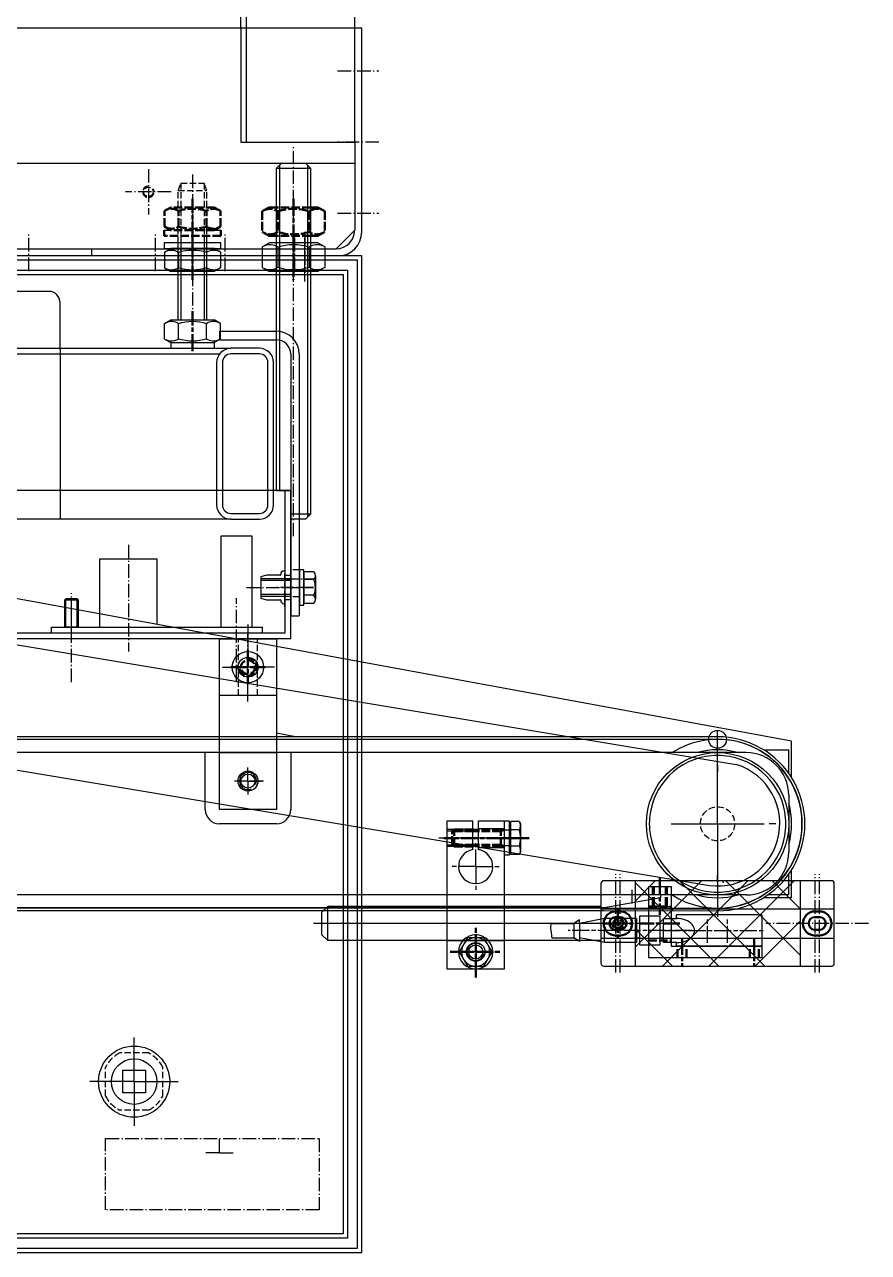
# Model space of a CAD drawing. Header units: millimetres. Extents: x 0 to 461941, y -159644 to 4828.
# Drawn here: x 230400.3 to 230696.8, y -149112.5 to -148681.3 of the extents above; entities that cross this region are included whole.
import ezdxf

# ---------------------------------------------------------------- set-up
doc = ezdxf.new("R2010")
doc.units = ezdxf.units.MM
for name, pattern in [('Xref Conv Decant Product Tote$0$AM_DIN_F_W050x2', [3.125, 2.25, -0.875]), ('Xref Conv Decant Product Tote$0$AM_DIN_G_W050x2', [6.875, 4.75, -0.875, 0.375, -0.875]), ('Xref Conv Decant Product Tote$0$AM_ISO02W050x2', [3.75, 3, -0.75]), ('Xref Conv Decant Product Tote$0$AM_ISO08W050', [18, 12, -1.5, 3, -1.5]), ('Xref Conv Decant Product Tote$0$AM_ISO08W050x2', [9, 6, -0.75, 1.5, -0.75])]:
    doc.linetypes.add(name, pattern=pattern)
doc.layers.add('AM_BOR', color=4, linetype='Continuous')
doc.layers.add('Xref Conv Decant Product Tote$0$EquipOther', color=90, linetype='Continuous')
for name, color, linetype, lineweight in [('Xref Conv Decant Product Tote$0$AM_0', 7, 'Continuous', 50), ('Xref Conv Decant Product Tote$0$AM_7', 142, 'Xref Conv Decant Product Tote$0$AM_ISO08W050', 25), ('Xref Conv Decant Product Tote$0$AM_8', 1, 'Continuous', 25)]:
    doc.layers.add(name, color=color, linetype=linetype, lineweight=lineweight)

# ---------------------------------------------------------------- blocks, each defined once
blk = doc.blocks.new('Xref Conv Decant Product Tote$0$pl30a-v')
at = {"layer": 'Xref Conv Decant Product Tote$0$AM_8'}
h = blk.add_hatch(dxfattribs=at)
h.set_pattern_fill('_U', color=256, scale=11.5, angle=45, style=0, double=1, pattern_type=0)
h.set_pattern_definition([(45, (624, -825), (-8.13173, 8.13173), []), (135, (624, -825), (-8.13173, -8.13173), [])])
h.paths.add_polyline_path([(11, 0), (69, 0), (69, 30), (11, 30)])
for p, q in [((11, 0), (11, 30)), ((69, 0), (69, 30))]:
    blk.add_line(p, q)
blk.add_lwpolyline([(0, 0), (80, 0, 0.414214), (81, 1), (81, 29, 0.414214), (80, 30), (0, 30, 0.414214), (-1, 29), (-1, 1, 0.414214)], format="xyb", close=True)
at = {"layer": 'Xref Conv Decant Product Tote$0$AM_0'}
for p, q in [((4.25, 19.25), (5.75, 19.25)), ((4.25, 17.25), (5.75, 17.25)), ((74.25, 19.25), (75.75, 19.25)), ((74.25, 17.25), (75.75, 17.25)), ((4.25, 12.75), (5.75, 12.75)), ((4.25, 10.75), (5.75, 10.75)), ((74.25, 12.75), (75.75, 12.75)), ((74.25, 10.75), (75.75, 10.75))]:
    blk.add_line(p, q, dxfattribs=at)
for centre, radius, start, end in [((4.25, 15), 4.25, 90, 270), ((4.25, 15), 2.25, 90, 270), ((5.75, 15), 4.25, 270, 90), ((5.75, 15), 2.25, 270, 90), ((74.25, 15), 4.25, 90, 270), ((74.25, 15), 2.25, 90, 270), ((75.75, 15), 4.25, 270, 90), ((75.75, 15), 2.25, 270, 90)]:
    blk.add_arc(centre, radius, start, end, dxfattribs=at)
at = {"layer": 'Xref Conv Decant Product Tote$0$AM_7', "linetype": 'Xref Conv Decant Product Tote$0$AM_DIN_G_W050x2'}
for p, q in [((4.25, 32.25), (4.25, -2.25)), ((5.75, 32.25), (5.75, -2.25)), ((74.25, 32.25), (74.25, -2.25)), ((75.75, 32.25), (75.75, -2.25)), ((-13, 15), (23, 15)), ((57, 15), (93, 15))]:
    blk.add_line(p, q, dxfattribs=at)
blk = doc.blocks.new('Xref Conv Decant Product Tote$0$Garvens ICS469-40 elev')
at = {"layer": 'Xref Conv Decant Product Tote$0$EquipOther'}
for p, q in [((728, 864.97), (178, 864.97)), ((178, 864.97), (178, 514.97)), ((726.5, 863.47), (179.5, 863.47)), ((179.5, 863.47), (179.5, 516.47)), ((183, 859.97), (723, 859.97)), ((183, 519.97), (183, 859.97)), ((184.5, 858.47), (721.5, 858.47)), ((184.5, 521.47), (184.5, 858.47)), ((258, 804.97), (258, 820.5)), ((254, 808.97), (262, 808.97)), ((254, 800.97), (254, 808.97)), ((262, 808.97), (262, 800.97)), ((258, 804.97), (242.47, 804.97)), ((258, 804.97), (258, 789.44)), ((258, 804.97), (273.53, 804.97)), ((262, 800.97), (254, 800.97)), ((128, 713.42), (128, 765.42)), ((128, 765.42), (148, 765.42)), ((135.11, 764.42), (132.23, 759.42)), ((140.89, 764.42), (135.11, 764.42)), ((138, 762.62), (138, 765.42)), ((143.77, 759.42), (140.89, 764.42)), ((148, 765.42), (148, 713.42)), ((77.3, 761.42), (37.3, 761.42)), ((37.3, 761.42), (37.3, 757.42)), ((77.3, 736.42), (77.3, 761.42)), ((132, 759.42), (134.8, 759.42)), ((132.23, 759.42), (135.11, 754.42)), ((134.8, 759.42), (141.2, 759.42)), ((138, 756.22), (138, 762.62)), ((140.89, 754.42), (143.77, 759.42)), ((141.2, 759.42), (144, 759.42)), ((69.3, 757.42), (37.3, 757.42)), ((37.5, 757.42), (67.48, 757.42)), ((37.5, 746.42), (37.5, 757.42)), ((67.48, 757.42), (67.48, 756.17)), ((67.48, 756.17), (69.3, 756.17)), ((69.3, 736.42), (69.3, 757.42)), ((69.3, 756.17), (72, 756.17)), ((72, 756.17), (72, 755.03)), ((72, 755.03), (72, 747.67)), ((73.18, 756.92), (73.18, 755.03)), ((77.3, 756.92), (73.18, 756.92)), ((73.18, 755.03), (73.18, 746.92)), ((80.48, 756.92), (77.3, 756.92)), ((80.48, 755.42), (80.48, 756.92)), ((80.48, 755.03), (80.48, 755.42)), ((80.48, 746.92), (80.48, 755.03)), ((81.48, 755.42), (81.48, 756.12)), ((81.48, 756.12), (92.74, 756.12)), ((81.48, 747.72), (81.48, 755.42)), ((92.74, 756.12), (96.34, 755.42)), ((92.74, 756.12), (92.74, 755.42)), ((92.74, 755.42), (92.74, 747.72)), ((94, 743.42), (94, 755.42)), ((94, 755.42), (128, 755.42)), ((94, 755.42), (118, 755.42)), ((96.34, 755.42), (101.48, 754.42)), ((101.48, 755.42), (101.48, 755.72)), ((101.48, 755.72), (101.94, 755.42)), ((101.48, 754.42), (101.48, 755.42)), ((101.94, 755.42), (103.48, 754.42)), ((118, 755.42), (128, 755.42)), ((128, 755.42), (138, 755.42)), ((128, 755.42), (148, 755.42)), ((133.53, 755.42), (128, 755.42)), ((142.47, 755.42), (133.53, 755.42)), ((138, 753.42), (138, 756.22)), ((148, 755.42), (142.47, 755.42)), ((148, 755.42), (190, 755.42)), ((190, 755.42), (190, 743.42)), ((190, 755.42), (192, 753.42)), ((94, 754.62), (12, 754.62)), ((12, 754.62), (12, 744.23)), ((73.18, 754.5), (72, 754.5)), ((81.48, 754.5), (80.48, 754.5)), ((101.48, 749.42), (101.48, 754.42)), ((103.48, 749.42), (103.48, 754.42)), ((111.27, 754.42), (103.48, 754.42)), ((135.11, 754.42), (140.89, 754.42)), ((192, 753.42), (192, 745.42)), ((37.5, 746.42), (67.48, 746.42)), ((53, 714.42), (53, 747.07)), ((69.3, 747.67), (67.48, 747.67)), ((67.48, 747.67), (67.48, 746.42)), ((72, 747.67), (69.3, 747.67)), ((73.18, 749.34), (72, 749.34)), ((73.18, 746.92), (77.3, 746.92)), ((77.3, 746.92), (80.48, 746.92)), ((81.48, 749.34), (80.48, 749.34)), ((81.48, 747.72), (92.74, 747.72)), ((92.28, 749.42), (195, 749.42)), ((92.74, 747.72), (101.48, 749.42)), ((101.48, 749.42), (101.48, 748.12)), ((101.48, 748.12), (103.48, 749.42)), ((111.45, 749.42), (103.48, 749.42)), ((125, 749.42), (151, 749.42)), ((94, 744.23), (12, 744.23)), ((92.85, 744.82), (53, 744.97)), ((92.85, 743.92), (53, 744.07)), ((77.3, 743.42), (69.3, 743.42)), ((73, 740.42), (92.85, 743.92)), ((178, 744.82), (92.85, 744.82)), ((178, 743.92), (92.85, 743.92)), ((92.85, 743.92), (178, 743.92)), ((94, 743.42), (128, 743.42)), ((94, 743.42), (118, 743.42)), ((118, 743.42), (128, 743.42)), ((128, 743.42), (138, 743.42)), ((128, 743.42), (148, 743.42)), ((148, 743.42), (128, 743.42)), ((148, 743.42), (190, 743.42)), ((728, 744.82), (178, 744.82)), ((178, 743.92), (728, 743.92)), ((728, 743.92), (178, 743.92)), ((190, 743.42), (192, 745.42)), ((27, 740.42), (36.85, 740.42)), ((27, 740.42), (27, 730.64)), ((28, 739.42), (28, 732.14)), ((28, 739.42), (35.33, 739.42)), ((43, 739.42), (178, 739.42)), ((73, 740.42), (73, 739.42)), ((178, 739.42), (728, 739.42)), ((53, 714.42), (53, 736.84)), ((376.98, 682.66), (58, 735.69)), ((77.3, 736.42), (69.3, 736.42)), ((122.65, 725.2), (122.2, 724.42)), ((122.65, 725.2), (125.7, 725.2)), ((125.7, 725.2), (125.7, 723.77)), ((126.2, 713.42), (126.2, 725.42)), ((126.2, 725.42), (127.8, 725.42)), ((28, 704.42), (28, 724.42)), ((122.2, 714.42), (122.2, 724.42)), ((122.65, 722.31), (125.7, 722.31)), ((125.7, 723.77), (125.7, 715.07)), ((125.7, 723.77), (126.2, 723.77)), ((126.2, 722.15), (126.2, 723.77)), ((126.2, 722.15), (127.8, 722.15)), ((126.2, 716.69), (126.2, 722.15)), ((137, 722.72), (128, 722.72)), ((136.8, 722.42), (138.8, 722.42)), ((137, 723.51), (137, 713.42)), ((139, 723.51), (139, 713.42)), ((139, 722.42), (148, 722.42)), ((139, 721.88), (148, 721.88)), ((122.65, 716.53), (125.7, 716.53)), ((125, 719.42), (151, 719.42)), ((126.2, 716.69), (127.8, 716.69)), ((126.2, 715.07), (126.2, 716.69)), ((137, 716.12), (128, 716.12)), ((136.8, 716.42), (138.8, 716.42)), ((139, 716.96), (148, 716.96)), ((139, 716.42), (148, 716.42)), ((69.33, 714.42), (36.68, 714.42)), ((53, 714.42), (53, 681.77)), ((53, 714.42), (53, 692)), ((122.65, 713.65), (122.2, 714.42)), ((122.65, 713.65), (125.7, 713.65)), ((125.7, 715.07), (125.7, 713.65)), ((125.7, 715.07), (126.2, 715.07)), ((127.8, 713.42), (126.2, 713.42)), ((137, 713.42), (128, 713.42)), ((148, 713.42), (139, 713.42)), ((208, 714.42), (228, 714.42)), ((203, 689.42), (203, 709.42)), ((208, 649.38), (208, 709.38)), ((208, 709.38), (228, 709.38)), ((228, 709.38), (228, 649.38)), ((233, 709.42), (233, 689.42)), ((27, 698.2), (27, 685.42)), ((28, 696.7), (28, 688.41)), ((180.27, 671.33), (46.45, 693.57)), ((36.87, 688.41), (28, 688.41)), ((43, 689.42), (178, 689.42)), ((178, 689.42), (208, 689.42)), ((208, 689.42), (228, 689.42)), ((228, 689.42), (208, 689.42)), ((228, 689.42), (678, 689.42)), ((27, 685.42), (178, 657.66)), ((53, 684.77), (178, 684.77)), ((53, 683.87), (178, 683.87)), ((178, 684.77), (208, 684.77)), ((178, 683.87), (208, 683.87)), ((201.35, 683.87), (208, 682.65)), ((208, 684.77), (228, 684.77)), ((208, 683.87), (228, 683.87)), ((228, 684.77), (678, 684.77)), ((228, 683.87), (678, 683.87)), ((365.43, 640.54), (180.27, 671.33)), ((208, 669.42), (228, 669.42)), ((208, 649.42), (208, 669.42)), ((228, 669.42), (228, 649.42)), ((178, 657.66), (208, 652.15)), ((208, 652.15), (223.02, 649.38)), ((203, 649.42), (703, 649.42)), ((203, 649.42), (203, 607.42)), ((205, 647.42), (701, 647.42)), ((205, 628.42), (205, 647.42)), ((228, 649.42), (208, 649.42)), ((228, 649.38), (208, 649.38)), ((223.02, 649.38), (345.42, 626.88)), ((287, 645.42), (213, 645.42)), ((216.5, 645.42), (216.5, 613.42)), ((227.5, 613.42), (227.5, 645.42)), ((250, 621.42), (250, 644.42)), ((270, 645.42), (270, 621.42)), ((277.5, 645.42), (277.5, 635.91)), ((277.99, 645.42), (277.99, 635.42)), ((282.01, 645.42), (282.01, 635.42)), ((282.5, 635.91), (282.5, 645.42)), ((203, 641.42), (200, 641.42)), ((200, 607.42), (200, 641.42)), ((203, 607.42), (203, 641.42)), ((194.33, 627.28), (194.33, 635.57)), ((198.33, 636.95), (194.81, 636.95)), ((194.81, 634.18), (198.33, 634.18)), ((199.93, 637.67), (198.33, 637.67)), ((198.33, 637.67), (198.33, 625.17)), ((198.33, 625.9), (198.33, 636.95)), ((199.93, 625.17), (199.93, 637.67)), ((203, 636.72), (203, 634.88)), ((203, 634.88), (203, 629.96)), ((213.5, 634.42), (203, 634.42)), ((205.5, 637.19), (205, 637.19)), ((206.5, 635.93), (206.5, 636.19)), ((207.48, 635.72), (206.79, 635.72)), ((211.5, 635.72), (207.48, 635.72)), ((213.5, 635.22), (211.5, 635.72)), ((213.5, 633.88), (213.5, 635.22)), ((277.5, 635.91), (277.99, 635.42)), ((277.5, 635.91), (282.5, 635.91)), ((277.99, 635.42), (282.01, 635.42)), ((282.01, 635.42), (282.5, 635.91)), ((203, 629.96), (203, 628.13)), ((205, 633.88), (213.5, 633.88)), ((213.5, 628.96), (213.5, 633.88)), ((194.81, 628.66), (198.33, 628.66)), ((194.81, 625.9), (198.33, 625.9)), ((203, 628.96), (213.5, 628.96)), ((203, 628.42), (205, 628.42)), ((205, 628.42), (213.5, 628.42)), ((205, 597.42), (205, 628.42)), ((205, 625.65), (205.5, 625.65)), ((206.5, 626.65), (206.5, 626.83)), ((206.8, 627.13), (211.5, 627.13)), ((211.5, 627.13), (213.5, 627.63)), ((213.5, 627.63), (213.5, 628.96)), ((198.33, 625.17), (199.93, 625.17)), ((270, 621.42), (250, 621.42)), ((216.5, 613.42), (227.5, 613.42)), ((197.75, 607.42), (196, 605.67)), ((196, 520.42), (196, 605.67)), ((196, 605.67), (203, 605.67)), ((197.07, 520.42), (197.07, 606.75)), ((197.75, 607.42), (203, 607.42)), ((200, 605.67), (200, 607.42)), ((200, 549.42), (200, 605.67)), ((203, 607.42), (203, 597.42)), ((203, 607.42), (203, 605.67)), ((203, 605.67), (203, 607.42)), ((203, 605.67), (203, 597.42)), ((203, 597.42), (203, 605.67)), ((224, 607.42), (214, 607.42)), ((224, 605.42), (214, 605.42)), ((224, 607.42), (682, 607.42)), ((284, 595.42), (284, 607.42)), ((209, 602.42), (209, 597.42)), ((211, 602.42), (211, 595.42)), ((227, 595.42), (227, 602.42)), ((229, 597.42), (229, 602.42)), ((208, 597.42), (203, 597.42)), ((203, 549.42), (203, 597.42)), ((203, 597.42), (205, 597.42)), ((205, 597.42), (208, 597.42)), ((206.93, 520.42), (206.93, 597.42)), ((208, 597.42), (208, 520.42)), ((208, 597.42), (209, 597.42)), ((209, 597.42), (229, 597.42)), ((209, 597.42), (209, 595.42)), ((209, 595.42), (209, 552.42)), ((211, 595.42), (211, 552.42)), ((227, 552.42), (227, 595.42)), ((229, 595.42), (229, 597.42)), ((229, 597.42), (677, 597.42)), ((229, 552.42), (229, 595.42)), ((284, 547.42), (284, 595.42)), ((214, 549.42), (224, 549.42)), ((678, 549.42), (228, 549.42)), ((228, 544.42), (208, 544.42)), ((214, 547.42), (224, 547.42)), ((682, 547.42), (224, 547.42)), ((227.68, 544.17), (229.85, 545.42)), ((227.68, 544.17), (227.68, 538.67)), ((228, 541.42), (228, 544.42)), ((229.85, 545.42), (229.85, 547.42)), ((245.15, 545.42), (229.85, 545.42)), ((232.59, 544.17), (232.59, 538.67)), ((242.41, 544.17), (242.41, 538.67)), ((245.15, 545.42), (245.15, 547.42)), ((247.32, 544.17), (245.15, 545.42)), ((247.32, 544.17), (247.32, 538.67)), ((284, 547.42), (284, 531.42)), ((228, 541.42), (208, 541.42)), ((227.68, 538.67), (229.85, 537.42)), ((245.15, 537.42), (229.85, 537.42)), ((232.5, 537.42), (232.5, 520.42)), ((233.42, 520.42), (233.42, 537.42)), ((241.58, 520.42), (241.58, 537.42)), ((242.5, 537.42), (242.5, 520.42)), ((247.32, 538.67), (245.15, 537.42)), ((288, 527.42), (530, 527.42)), ((198, 524.01), (198, 510.01)), ((723, 519.97), (183, 519.97)), ((721.5, 521.47), (184.5, 521.47)), ((191.03, 519.05), (193.4, 520.42)), ((191.03, 511.79), (191.03, 519.05)), ((193.4, 520.42), (210.6, 520.42)), ((196, 510.42), (196, 520.42)), ((196.51, 511.79), (196.51, 519.05)), ((197.07, 510.42), (197.07, 520.42)), ((206.93, 510.42), (206.93, 520.42)), ((207.49, 511.79), (207.49, 519.05)), ((208, 520.42), (208, 510.42)), ((212.97, 519.05), (210.6, 520.42)), ((212.97, 511.79), (212.97, 519.05)), ((227.68, 519.17), (229.85, 520.42)), ((227.68, 513.67), (227.68, 519.17)), ((229.85, 520.42), (245.15, 520.42)), ((232.5, 520.42), (232.5, 510.42)), ((232.59, 513.67), (232.59, 519.17)), ((233.42, 510.42), (233.42, 520.42)), ((241.58, 510.42), (241.58, 520.42)), ((242.41, 513.67), (242.41, 519.17)), ((242.5, 520.42), (242.5, 510.42)), ((247.32, 519.17), (245.15, 520.42)), ((247.32, 513.67), (247.32, 519.17)), ((178, 514.97), (728, 514.97)), ((179.5, 516.47), (726.5, 516.47)), ((186.5, 514.97), (273, 514.97)), ((227.68, 513.67), (229.85, 512.42)), ((247.32, 513.67), (245.15, 512.42)), ((273, 514.97), (453, 514.97)), ((180.5, 505.97), (187, 512.47)), ((273, 512.47), (187, 512.47)), ((191.03, 511.79), (193.4, 510.42)), ((193.4, 510.42), (210.6, 510.42)), ((196, 484.17), (196, 510.42)), ((197.07, 483.1), (197.07, 510.42)), ((206.93, 483.1), (206.93, 510.42)), ((208, 510.42), (208, 484.17)), ((212.97, 511.79), (210.6, 510.42)), ((229.85, 512.42), (227.5, 512.42)), ((227.5, 512.42), (227.5, 510.42)), ((227.5, 510.42), (247.5, 510.42)), ((229.85, 512.42), (245.15, 512.42)), ((247.5, 512.42), (245.15, 512.42)), ((247.5, 510.42), (247.5, 512.42)), ((453, 512.47), (273, 512.47)), ((178, 506.47), (178, 434.97)), ((180.5, 474.97), (180.5, 505.97)), ((229.85, 505.92), (227.5, 505.92)), ((247.5, 505.92), (245.15, 505.92)), ((208, 484.17), (196, 484.17)), ((196, 484.17), (197.75, 482.42)), ((208, 484.17), (206.25, 482.42)), ((180.5, 482.47), (453, 482.47)), ((206.25, 482.42), (197.75, 482.42)), ((220.5, 474.97), (180.5, 474.97)), ((180.5, 474.97), (180.5, 434.97)), ((218.5, 474.97), (218.5, 274.97)), ((220.5, 434.97), (220.5, 474.97)), ((178, 434.97), (189.83, 434.97)), ((180.5, 434.97), (180.5, 274.97)), ((189.83, 434.97), (728, 434.97)), ((220.5, 434.97), (220.5, 284.97))]:
    blk.add_line(p, q, dxfattribs=at)
at = {"layer": 'Xref Conv Decant Product Tote$0$EquipOther', "linetype": 'Xref Conv Decant Product Tote$0$AM_DIN_G_W050x2'}
for p, q in [((193, 849.97), (268, 849.97)), ((193, 824.97), (193, 849.97)), ((268, 849.97), (268, 824.97)), ((228, 829.97), (223.2, 829.97)), ((228, 829.97), (228, 825.17)), ((228, 829.97), (232.8, 829.97)), ((268, 824.97), (193, 824.97)), ((83, 742.42), (83, 737.42)), ((53, 734.92), (53, 737.32)), ((53, 734.92), (53, 732.52)), ((32.5, 714.42), (34.9, 714.42)), ((218, 699.42), (218, 704.65)), ((218, 699.42), (218, 703.02)), ((212.59, 699.42), (221.6, 699.42)), ((218, 699.42), (212.77, 699.42)), ((218, 699.42), (218, 695.82)), ((218, 699.42), (218, 694.62)), ((218, 699.42), (222.8, 699.42)), ((218, 699.42), (223.23, 699.42)), ((218, 699.42), (218, 694.19)), ((53, 693.92), (53, 696.32)), ((53, 693.92), (53, 691.52)), ((218, 671.42), (218, 647.42)), ((218, 669.62), (218, 659.42)), ((222, 664.63), (222, 635.19)), ((280, 664.63), (280, 635.19)), ((208.71, 659.42), (218, 659.42)), ((226.99, 659.42), (218, 659.42)), ((218, 649.94), (218, 659.42)), ((218, 644.42), (218, 652.42)), ((260, 616.42), (260, 653.93)), ((280, 647.42), (280, 633.42)), ((218.5, 631.42), (195, 631.42)), ((195, 631.42), (208, 631.42)), ((205, 628.42), (195, 628.42)), ((202, 613.42), (202, 476.42)), ((237.5, 486.42), (237.5, 540.42)), ((198, 506.47), (198, 520.97)), ((198, 520.28), (198, 507.28)), ((201.5, 520.28), (201.5, 507.28)), ((202, 506.47), (202, 520.97)), ((202, 520.28), (202, 507.28)), ((226, 520.28), (226, 507.28)), ((237.5, 520.28), (237.5, 507.28)), ((250.5, 520.28), (250.5, 507.28)), ((295, 520.28), (295, 507.28)), ((253, 484.47), (253, 500.47)), ((186.5, 499.97), (172, 499.97)), ((245, 492.47), (261, 492.47)), ((172, 474.97), (186.5, 474.97)), ((186.5, 449.97), (172, 449.97))]:
    blk.add_line(p, q, dxfattribs=at)
at = {"layer": 'Xref Conv Decant Product Tote$0$EquipOther', "linetype": 'Xref Conv Decant Product Tote$0$AM_DIN_F_W050x2'}
for p, q in [((252.94, 815.02), (263.06, 815.02)), ((247.95, 810.03), (247.95, 799.92)), ((268.05, 810.03), (268.05, 799.92)), ((252.94, 794.92), (263.06, 794.92)), ((54.62, 733.2), (54.62, 733.2)), ((214.7, 669.42), (214.7, 649.42)), ((221.3, 669.42), (221.3, 649.42)), ((213, 645.42), (213, 647.42)), ((287, 647.42), (287, 645.42)), ((277.5, 645.42), (282.5, 645.42)), ((200, 634.67), (203, 634.67)), ((203, 635.72), (205, 635.72)), ((205, 638.19), (205, 636.72)), ((205, 636.72), (205, 634.88)), ((205, 634.88), (205, 628.42)), ((203, 633.88), (205, 633.88)), ((205, 627.13), (203.02, 627.13)), ((205, 628.42), (205, 628.13)), ((205, 628.13), (205, 626.65)), ((200, 625.17), (203, 625.17)), ((273, 512.47), (273, 514.97)), ((232.5, 510.42), (232.5, 491.97)), ((233.42, 489.42), (233.42, 510.42)), ((241.58, 489.42), (241.58, 510.42)), ((242.5, 510.42), (242.5, 491.97)), ((242.5, 491.97), (232.5, 491.97)), ((232.5, 491.97), (233.42, 489.42)), ((242.5, 491.97), (241.58, 489.42)), ((241.58, 489.42), (233.42, 489.42))]:
    blk.add_line(p, q, dxfattribs=at)
at = {"layer": 'Xref Conv Decant Product Tote$0$EquipOther', "linetype": 'Xref Conv Decant Product Tote$0$AM_ISO08W050x2', "lineweight": 50}
for p, q in [((138, 768.42), (138, 750.42)), ((138, 768.2), (138, 750.65)), ((40.1, 754.42), (40.1, 764.42)), ((65.5, 754.42), (65.5, 764.42)), ((147, 759.42), (129, 759.42)), ((146.77, 759.42), (129.23, 759.42)), ((88, 744.42), (88, 754.42)), ((66.3, 749.42), (80.3, 749.42)), ((73.3, 733.42), (73.3, 746.42)), ((93, 749.42), (83, 749.42)), ((119.2, 719.42), (149.2, 719.42)), ((123.2, 719.42), (130.8, 719.42)), ((218, 653.42), (218, 665.42)), ((224, 659.42), (212, 659.42)), ((237.5, 548.42), (237.5, 534.42)), ((202, 507.42), (202, 523.42)), ((237.5, 509.42), (237.5, 523.42)), ((237.5, 507.42), (237.5, 515.42)), ((202, 494.92), (202, 510.92)), ((237.5, 510.92), (237.5, 502.92)), ((237.5, 508.92), (237.5, 494.92))]:
    blk.add_line(p, q, dxfattribs=at)
at = {"layer": 'Xref Conv Decant Product Tote$0$EquipOther', "linetype": 'Xref Conv Decant Product Tote$0$AM_ISO02W050x2', "lineweight": 50}
for p, q in [((38.5, 761.42), (38.5, 757.42)), ((41.7, 761.42), (41.7, 757.42)), ((63.9, 761.42), (63.9, 757.42)), ((67.1, 761.42), (67.1, 757.42)), ((77.3, 755.42), (69.3, 755.42)), ((77.3, 743.42), (69.3, 743.42)), ((70.8, 736.42), (70.8, 743.42)), ((71.23, 736.42), (71.23, 743.42)), ((75.37, 736.42), (75.37, 743.42)), ((75.8, 736.42), (75.8, 743.42)), ((127.8, 722.15), (128.59, 722.15)), ((129.2, 722.42), (128.59, 722.15)), ((129.2, 721.81), (128.59, 722.15)), ((129.2, 722.42), (136.8, 722.42)), ((129.2, 722.42), (129.2, 716.42)), ((129.2, 721.81), (136.8, 721.81)), ((138.8, 722.42), (145.59, 722.42)), ((138.8, 721.81), (146.2, 721.81)), ((145.59, 722.42), (145.59, 716.42)), ((146.2, 721.81), (145.59, 722.42)), ((146.2, 721.81), (146.2, 717.03)), ((127.8, 716.69), (128.59, 716.69)), ((129.2, 717.03), (128.59, 716.69)), ((129.2, 716.42), (128.59, 716.69)), ((129.2, 717.03), (136.8, 717.03)), ((129.2, 716.42), (136.8, 716.42)), ((138.8, 717.03), (146.2, 717.03)), ((138.8, 716.42), (145.59, 716.42)), ((145.59, 716.42), (146.2, 717.03)), ((191.03, 506.55), (193.4, 507.92)), ((191.03, 499.29), (191.03, 506.55)), ((193.4, 507.92), (196, 507.92)), ((196, 507.92), (208, 507.92)), ((196.51, 499.29), (196.51, 506.55)), ((207.49, 499.29), (207.49, 506.55)), ((208, 507.92), (210.6, 507.92)), ((212.97, 506.55), (210.6, 507.92)), ((212.97, 499.29), (212.97, 506.55)), ((227.5, 507.92), (247.5, 507.92)), ((227.5, 505.92), (227.5, 507.92)), ((227.68, 504.67), (229.85, 505.92)), ((227.68, 504.67), (227.68, 499.17)), ((229.85, 505.92), (245.15, 505.92)), ((232.59, 504.67), (232.59, 499.17)), ((242.41, 504.67), (242.41, 499.17)), ((247.32, 504.67), (245.15, 505.92)), ((247.32, 504.67), (247.32, 499.17)), ((247.5, 507.92), (247.5, 505.92)), ((191.03, 499.29), (193.4, 497.92)), ((193.4, 497.92), (196, 497.92)), ((196, 497.92), (208, 497.92)), ((208, 497.92), (210.6, 497.92)), ((212.97, 499.29), (210.6, 497.92)), ((227.68, 499.17), (229.85, 497.92)), ((229.85, 497.92), (245.15, 497.92)), ((247.32, 499.17), (245.15, 497.92))]:
    blk.add_line(p, q, dxfattribs=at)
at = {"layer": 'Xref Conv Decant Product Tote$0$EquipOther', "linetype": 'Xref Conv Decant Product Tote$0$AM_ISO08W050x2'}
for p, q in [((49.5, 756.28), (49.5, 747.38)), ((56.6, 756.28), (56.6, 747.38)), ((72.19, 751.92), (36.81, 751.92)), ((62.05, 751.92), (105.53, 751.92)), ((138, 729.42), (138, 738.42)), ((138, 729.42), (129, 729.42)), ((138, 729.42), (138, 720.42)), ((138, 729.42), (147, 729.42))]:
    blk.add_line(p, q, dxfattribs=at)
at = {"layer": 'Xref Conv Decant Product Tote$0$EquipOther', "color": 7, "lineweight": 50}
for p, q in [((136.8, 721.81), (138.8, 721.81)), ((136.8, 717.03), (138.8, 717.03))]:
    blk.add_line(p, q, dxfattribs=at)
at = {"layer": 'Xref Conv Decant Product Tote$0$EquipOther'}
for centre, radius in [((258, 804.97), 12.5), ((258, 804.97), 8), ((138, 759.42), 3.3), ((138, 759.42), 2.46), ((53, 714.42), 25), ((218, 699.42), 3.5), ((218, 699.42), 2.46), ((53, 684.77), 3.13), ((218, 659.42), 5.5), ((218, 659.42), 3.5)]:
    blk.add_circle(centre, radius, dxfattribs=at)
at = {"layer": 'Xref Conv Decant Product Tote$0$EquipOther', "extrusion": (0, 0, -1)}
for radius in [6, 5]:
    blk.add_circle((-138, 759.42), radius, dxfattribs=at)
at = {"layer": 'Xref Conv Decant Product Tote$0$EquipOther', "linetype": 'Xref Conv Decant Product Tote$0$AM_ISO02W050x2', "lineweight": 50, "extrusion": (0, 0, -1)}
blk.add_circle((-88, 749.42), 1.62, dxfattribs=at)
at = {"layer": 'Xref Conv Decant Product Tote$0$EquipOther', "linetype": 'Xref Conv Decant Product Tote$0$AM_DIN_F_W050x2'}
for centre, radius in [((53, 714.42), 6), ((253, 492.47), 1.65)]:
    blk.add_circle(centre, radius, dxfattribs=at)
at = {"layer": 'Xref Conv Decant Product Tote$0$EquipOther', "linetype": 'Xref Conv Decant Product Tote$0$AM_ISO02W050x2', "lineweight": 50}
blk.add_circle((218, 659.42), 2.46, dxfattribs=at)
at = {"layer": 'Xref Conv Decant Product Tote$0$EquipOther', "linetype": 'Xref Conv Decant Product Tote$0$AM_DIN_F_W050x2'}
for centre, radius, start, end in [((258, 804.97), 11.25, 116.7049, 153.2951), ((258, 804.97), 11.25, 26.7049, 63.2951), ((258, 804.97), 11.25, 206.7049, 243.2951), ((258, 804.97), 11.25, 296.7049, 333.2951), ((253, 492.47), 2, 280, 210)]:
    blk.add_arc(centre, radius, start, end, dxfattribs=at)
at = {"layer": 'Xref Conv Decant Product Tote$0$EquipOther'}
for centre, radius, start, end in [((138, 759.42), 3, 240, 170), ((52.89, 714.42), 30.55, 89.7843, 270.2125), ((52.89, 714.42), 29.65, 89.7843, 270.2157), ((53, 714.42), 29.65, 57.4764, 302.5236), ((43, 724.42), 15, 90, 180), ((53, 714.42), 24, 95.0037, 174.9963), ((53, 714.42), 26, 74.0576, 105.9424), ((53, 714.42), 24, 84.9963, 95.0037), ((53, 714.42), 24, 5.0037, 84.9963), ((53, 714.42), 21.85, 76.7688, 252.569), ((138, 729.42), 6, 279.5941, 260.4059), ((53, 714.42), 16.5, 89.7516, 90.2484), ((124.75, 723.75), 2.55, 154.4469, 214.4469), ((53, 714.42), 26, 164.0576, 195.9424), ((131.75, 719.42), 9.55, 162.3875, 197.6125), ((53, 714.42), 24, 174.9963, 185.0037), ((53, 714.42), 24, 354.9963, 5.0037), ((73.5, 714.42), 4, 28.955, 31.045), ((124.75, 715.09), 2.55, 145.5531, 205.5531), ((53, 714.42), 24, 185.0037, 264.9963), ((53, 714.42), 24, 275.0037, 354.9963), ((73.5, 714.42), 4, 328.955, 331.045), ((208, 709.42), 5, 90, 180), ((228, 709.42), 5, 0, 90), ((43, 704.42), 15, 180, 270), ((218, 699.42), 3, 157.5, 112.5), ((53, 714.42), 16.5, 269.7516, 270.2484), ((53, 714.42), 24, 264.9963, 275.0037), ((53, 714.42), 26, 254.0576, 285.9424), ((196.58, 635.57), 2.25, 142.1211, 217.8789), ((202.62, 631.42), 8.29, 160.5288, 199.4712), ((205.15, 635.84), 1.4, 14.558, 75.442), ((206.79, 636.02), 0.3, 196.1171, 270), ((196.58, 627.28), 2.25, 142.1211, 217.8789), ((205.5, 626.65), 1, 270, 0), ((206.8, 626.83), 0.3, 90, 180), ((214, 602.42), 5, 90, 180), ((214, 602.42), 3, 90, 180), ((224, 602.42), 5, 0, 90), ((224, 602.42), 3, 0, 90), ((214, 552.42), 5, 180, 270), ((214, 552.42), 3, 180, 270), ((224, 552.42), 5, 270, 0), ((224, 552.42), 3, 270, 0), ((208, 549.42), 8, 180, 270), ((208, 549.42), 5, 180, 270), ((288, 531.42), 4, 180, 270), ((186.5, 506.47), 8.5, 90, 180), ((187, 505.97), 6.5, 90, 180)]:
    blk.add_arc(centre, radius, start, end, dxfattribs=at)
at = {"layer": 'Xref Conv Decant Product Tote$0$EquipOther', "linetype": 'Xref Conv Decant Product Tote$0$AM_ISO02W050x2', "lineweight": 50, "extrusion": (0, 0, -1)}
for centre, radius, start, end in [((-88, 749.42), 2, 280, 190), ((-193.77, 502.55), 4.85, 64.4385, 117.3617), ((-193.77, 502.55), 4.85, 117.3617, 124.4385), ((-202, 489.27), 18.13, 72.383, 107.617), ((-210.23, 502.55), 4.85, 55.5615, 62.6383), ((-210.23, 502.55), 4.85, 62.6383, 115.5615), ((-193.77, 503.29), 4.85, 242.6383, 295.5615), ((-193.77, 503.29), 4.85, 235.5615, 242.6383), ((-202, 516.57), 18.13, 252.383, 287.617), ((-210.23, 503.29), 4.85, 297.3617, 304.4385), ((-210.23, 503.29), 4.85, 244.4385, 297.3617)]:
    blk.add_arc(centre, radius, start, end, dxfattribs=at)
at = {"layer": 'Xref Conv Decant Product Tote$0$EquipOther', "linetype": 'Xref Conv Decant Product Tote$0$AM_ISO02W050x2', "lineweight": 50}
for centre, radius, start, end in [((218, 659.42), 3, 10, 280), ((230.14, 501.09), 4.34, 55.5615, 115.5615), ((237.5, 489.21), 16.22, 72.383, 107.617), ((244.86, 501.09), 4.34, 64.4385, 124.4385), ((230.14, 502.75), 4.34, 244.4385, 304.4385), ((237.5, 514.63), 16.22, 252.383, 287.617), ((244.86, 502.75), 4.34, 235.5615, 295.5615)]:
    blk.add_arc(centre, radius, start, end, dxfattribs=at)
at = {"layer": 'Xref Conv Decant Product Tote$0$EquipOther', "extrusion": (0, 0, -1)}
for centre, radius, start, end in [((-230.14, 540.59), 4.34, 64.4385, 124.4385), ((-237.5, 528.71), 16.22, 72.383, 107.617), ((-244.86, 540.59), 4.34, 55.5615, 115.5615), ((-230.14, 542.25), 4.34, 235.5615, 295.5615), ((-237.5, 554.13), 16.22, 252.383, 287.617), ((-244.86, 542.25), 4.34, 244.4385, 304.4385), ((-193.77, 515.05), 4.85, 64.4385, 124.4385), ((-202, 501.77), 18.13, 72.383, 107.617), ((-210.23, 515.05), 4.85, 55.5615, 115.5615), ((-230.14, 515.59), 4.34, 64.4385, 124.4385), ((-237.5, 503.71), 16.22, 72.383, 107.617), ((-244.86, 515.59), 4.34, 55.5615, 115.5615), ((-230.14, 517.25), 4.34, 235.5615, 295.5615), ((-237.5, 529.13), 16.22, 252.383, 287.617), ((-244.86, 517.25), 4.34, 244.4385, 304.4385), ((-193.77, 515.79), 4.85, 235.5615, 295.5615), ((-202, 529.07), 18.13, 252.383, 287.617), ((-210.23, 515.79), 4.85, 244.4385, 304.4385)]:
    blk.add_arc(centre, radius, start, end, dxfattribs=at)
at = {"layer": 'Xref Conv Decant Product Tote$0$EquipOther'}
blk.add_ellipse((67.48, 751.92), major_axis=(6.37, 0), ratio=0.667032, start_param=1.570796, end_param=4.712389, dxfattribs=at)
blk.add_open_spline([(111.45, 749.42), (111.61, 749.72), (111.9, 750.61), (111.46, 752.37), (111.32, 753.72), (111.27, 754.42)], degree=3, knots=[3.140709, 3.140709, 3.140709, 3.140709, 4.205281, 6.164465, 8.268756, 8.268756, 8.268756, 8.268756], dxfattribs=at)
for p in [(51, 734.92), (53, 708.42)]:
    blk.add_point(p, dxfattribs=at)
blk.add_blockref('Xref Conv Decant Product Tote$0$pl30a-v', (13, 734.42), dxfattribs=at)
blk = doc.blocks.new('Xref Conv Decant Product Tote')
at = {"layer": 'Xref Conv Decant Product Tote$0$EquipOther', "rotation": 180}
blk.add_blockref('Xref Conv Decant Product Tote$0$Garvens ICS469-40 elev', (230696.76, -148247.57), dxfattribs=at)

msp = doc.modelspace()

# ---------------------------------------------------------------- block references
msp.add_blockref('Xref Conv Decant Product Tote', (0, 0))
at = {"layer": 'AM_BOR'}
msp.add_blockref('Xref Conv Decant Product Tote', (0, 0), dxfattribs=at)

doc.saveas('drawing.dxf')
